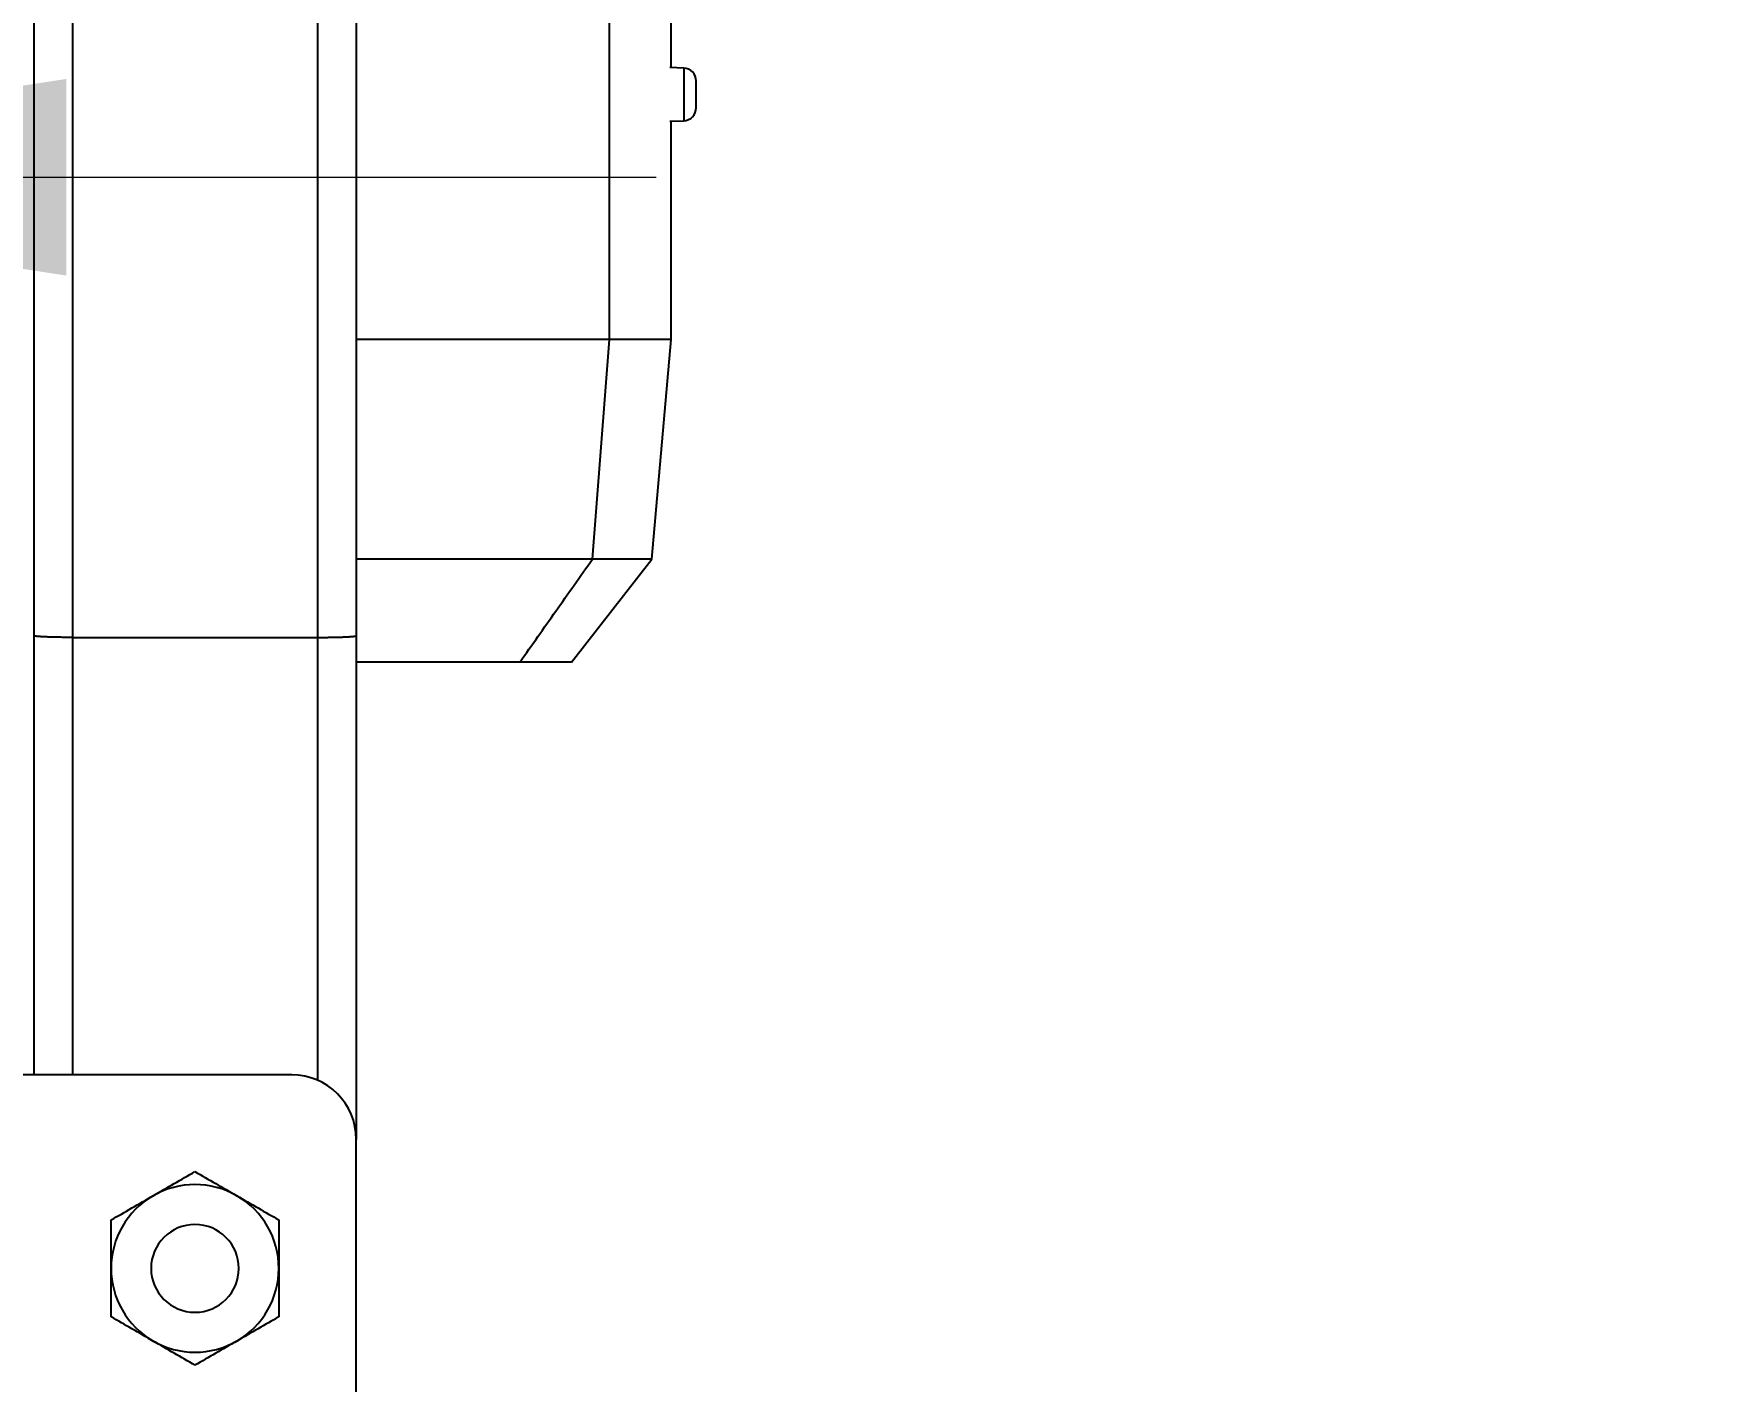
# Model space of a CAD drawing. Header units: millimetres. Extents: x 2 to 418, y 2 to 295.
# Drawn here: x 256.23 to 264.94, y 257.01 to 263.97 of the extents above; entities that cross this region are included whole.
import ezdxf

# ---------------------------------------------------------------- set-up
doc = ezdxf.new("R2010")
doc.units = ezdxf.units.MM
doc.styles.add('SLDTEXTSTYLE0', font='TXT', dxfattribs={"width": 0.75})
doc.dimstyles.new('SLDDIMSTYLE0', dxfattribs={"dimtxt": 3.175, "dimasz": 3.302, "dimexe": 0, "dimexo": 0.0625, "dimgap": 0.79375, "dimtad": 0, "dimtih": 1, "dimtoh": 1, "dimlfac": 15, "dimrnd": 1e-09, "dimzin": 4, "dimdsep": 46, "dimtxsty": 'SLDTEXTSTYLE0', "dimsah": 1, "dimcen": 0.09, "dimadec": 0, "dimazin": 1, "dimtfac": 1, "dimtmove": 0, "dimatfit": 0, "dimfxl": 0, "dimfrac": 2, "dimtolj": 1, "dimtzin": 12, "dimarcsym": 0})
doc.dimstyles.new('SLDDIMSTYLE1', dxfattribs={"dimtxt": 3.175, "dimasz": 3.302, "dimexe": 0, "dimexo": 0.0625, "dimgap": 0.79375, "dimtad": 0, "dimtih": 1, "dimtoh": 1, "dimlfac": 15, "dimrnd": 1e-09, "dimzin": 4, "dimdsep": 46, "dimtxsty": 'SLDTEXTSTYLE0', "dimsah": 1, "dimcen": 0.09, "dimadec": 0, "dimazin": 1, "dimtfac": 1, "dimtofl": 0, "dimtmove": 0, "dimatfit": 3, "dimfxl": 0, "dimfrac": 2, "dimtolj": 1, "dimtzin": 12, "dimarcsym": 0})

# ---------------------------------------------------------------- blocks, each defined once
blk = doc.blocks.new('_D_21')
at = {"color": 7, "linetype": 'Continuous', "lineweight": 0}
for p, q in [((249.7638, 255.5273), (249.7638, 266.404)), ((253.0972, 255.5273), (253.0972, 266.404)), ((249.7638, 263.229), (239.3048, 263.229)), ((253.0972, 263.229), (259.4472, 263.229))]:
    blk.add_line(p, q, dxfattribs=at)
at = {"color": 7, "linetype": 'Continuous', "lineweight": 18}
for points in [[(249.7638, 263.229), (246.4618, 263.737), (246.4618, 262.721)], [(253.0972, 263.229), (256.3992, 262.721), (256.3992, 263.737)]]:
    blk.add_solid(points, dxfattribs=at)
at = {"color": 7, "linetype": 'Continuous', "lineweight": 18, "insert": (228.7479, 264.8017), "char_height": 3.175, "attachment_point": 1, "style": 'SLDTEXTSTYLE0'}
blk.add_mtext('50.00', dxfattribs=at)
blk = doc.blocks.new('_D_23')
at = {"color": 7, "linetype": 'Continuous', "lineweight": 0}
for p, q in [((249.7638, 234.9342), (257.8972, 234.9342)), ((257.8972, 234.9342), (267.6294, 234.9342))]:
    blk.add_line(p, q, dxfattribs=at)
at = {"color": 7, "linetype": 'Continuous', "lineweight": 18}
for points in [[(249.7638, 234.9342), (253.0658, 234.4262), (253.0658, 235.4422)], [(257.8972, 234.9342), (254.5952, 235.4422), (254.5952, 234.4262)]]:
    blk.add_solid(points, dxfattribs=at)
at = {"color": 7, "linetype": 'Continuous', "lineweight": 18, "insert": (267.6294, 236.5068), "char_height": 3.175, "attachment_point": 1, "style": 'SLDTEXTSTYLE0'}
blk.add_mtext('122.00', dxfattribs=at)

msp = doc.modelspace()

# ---------------------------------------------------------------- linework, layer by layer
at = {"color": 7, "linetype": 'Continuous', "lineweight": 25}
for p, q in [((256.23051, 274.12948), (256.23051, 260.85994)), ((256.43051, 274.11205), (256.43051, 260.85121)), ((257.69718, 274.11205), (257.69718, 260.85121)), ((257.89718, 274.12948), (257.89718, 260.85994)), ((259.20643, 262.39064), (259.20643, 264.12398)), ((259.52384, 263.79632), (259.52384, 264.12398)), ((259.59008, 263.79343), (259.51757, 263.79659)), ((259.5176, 263.51803), (259.59008, 263.52119)), ((259.52384, 262.39064), (259.52384, 263.5183)), ((259.20643, 262.39064), (257.89718, 262.39064)), ((259.11716, 261.25528), (259.20643, 262.39064)), ((259.52384, 262.39064), (259.20643, 262.39064)), ((259.42451, 261.25528), (259.52384, 262.39064)), ((259.11716, 261.25528), (257.89718, 261.25528)), ((259.00941, 260.72398), (259.42451, 261.25528)), ((259.42451, 261.25528), (259.11716, 261.25528)), ((256.23051, 260.85994), (256.23051, 258.59064)), ((256.43051, 260.85121), (257.69718, 260.85121)), ((257.89718, 260.85994), (257.89718, 258.25731)), ((258.74321, 260.72398), (257.89718, 260.72398)), ((259.00941, 260.72398), (258.74321, 260.72398)), ((257.56384, 258.59064), (251.23051, 258.59064)), ((257.89718, 256.92398), (257.89718, 258.25731))]:
    msp.add_line(p, q, dxfattribs=at)
at = {"color": 8, "linetype": 'Continuous', "lineweight": 25}
for p, q in [((256.43051, 260.85121), (256.43051, 258.59064)), ((257.69718, 260.85121), (257.69718, 258.55981))]:
    msp.add_line(p, q, dxfattribs=at)
at = {"color": 7, "linetype": 'Continuous', "lineweight": 25}
for centre, radius, start, end in [((257.56384, 258.25731), 0.33333, 0, 90), ((257.06384, 257.59064), 0.43333, 60, 120), ((257.06384, 257.59064), 0.43333, 120, 180), ((257.06384, 257.59064), 0.43333, 0, 60), ((257.06384, 257.59064), 0.22667, 90, 270), ((257.06384, 257.59064), 0.22667, 270, 90), ((257.06384, 257.59064), 0.43333, 180, 240), ((257.06384, 257.59064), 0.43333, 300, 0), ((257.06384, 257.59064), 0.43333, 240, 300)]:
    msp.add_arc(centre, radius, start, end, dxfattribs=at)
for points, knots in [([(259.59008, 263.79343), (259.59008, 263.79343), (259.59008, 263.78988), (259.59008, 263.77625), (259.59008, 263.76616), (259.59008, 263.74096), (259.59008, 263.72586), (259.59008, 263.69294), (259.59008, 263.67513), (259.59008, 263.63949), (259.59008, 263.62168), (259.59008, 263.58876), (259.59008, 263.57366), (259.59008, 263.54846), (259.59008, 263.53837), (259.59008, 263.52474), (259.59008, 263.52119), (259.59008, 263.52119)], [0, 0, 0, 0, 0.125, 0.125, 0.25, 0.25, 0.375, 0.375, 0.5, 0.5, 0.625, 0.625, 0.75, 0.75, 0.875, 0.875, 1, 1, 1, 1]), ([(259.65384, 263.72682), (259.65384, 263.74379), (259.64707, 263.76067), (259.6236, 263.78518), (259.60704, 263.79269), (259.59008, 263.79343)], [0, 0, 0, 0, 0.5, 0.5, 1, 1, 1, 1]), ([(259.65384, 263.5878), (259.65384, 263.5878), (259.65384, 263.58961), (259.65384, 263.59657), (259.65384, 263.60172), (259.65384, 263.61459), (259.65384, 263.6223), (259.65384, 263.63911), (259.65384, 263.64821), (259.65384, 263.66641), (259.65384, 263.67551), (259.65384, 263.69232), (259.65384, 263.70003), (259.65384, 263.7129), (259.65384, 263.71805), (259.65384, 263.72501), (259.65384, 263.72682), (259.65384, 263.72682)], [0, 0, 0, 0, 0.125, 0.125, 0.25, 0.25, 0.375, 0.375, 0.5, 0.5, 0.625, 0.625, 0.75, 0.75, 0.875, 0.875, 1, 1, 1, 1]), ([(259.59008, 263.52119), (259.60704, 263.52193), (259.6236, 263.52944), (259.64707, 263.55395), (259.65384, 263.57083), (259.65384, 263.5878)], [0, 0, 0, 0, 0.5, 0.5, 1, 1, 1, 1]), ([(258.74321, 260.72398), (258.80506, 260.81173), (258.92986, 260.98878), (259.05436, 261.16593), (259.11716, 261.25528)], [0, 0, 0, 0, 0.49565752, 1, 1, 1, 1]), ([(256.43051, 260.85121), (256.42669, 260.85121), (256.41903, 260.85122), (256.40751, 260.85127), (256.39597, 260.85134), (256.38445, 260.85145), (256.37299, 260.85158), (256.36164, 260.85175), (256.35044, 260.85195), (256.33944, 260.85217), (256.32868, 260.85243), (256.31823, 260.85272), (256.30812, 260.85303), (256.29841, 260.85338), (256.28921, 260.85375), (256.28029, 260.85417), (256.27152, 260.85465), (256.26281, 260.85519), (256.25446, 260.85581), (256.24677, 260.8565), (256.24009, 260.85726), (256.23483, 260.85809), (256.23122, 260.85898), (256.23075, 260.85962), (256.23051, 260.85994)], [0, 0, 0, 0, 0.0364314, 0.0731883, 0.1102708, 0.1476793, 0.1854139, 0.2234749, 0.2618624, 0.3005768, 0.3396182, 0.3789868, 0.4186828, 0.4587064, 0.4990577, 0.5390198, 0.5829071, 0.6307196, 0.6824568, 0.7381185, 0.7977042, 0.8612134, 0.9286455, 1, 1, 1, 1]), ([(257.69718, 260.85121), (257.70099, 260.85121), (257.70866, 260.85121), (257.72017, 260.85126), (257.73171, 260.85133), (257.74323, 260.85143), (257.75469, 260.85156), (257.76604, 260.85172), (257.77725, 260.85192), (257.78825, 260.85215), (257.799, 260.85241), (257.80946, 260.8527), (257.81956, 260.85302), (257.82927, 260.85337), (257.83847, 260.85375), (257.84739, 260.85416), (257.85617, 260.85461), (257.86487, 260.85514), (257.87322, 260.85574), (257.88091, 260.85642), (257.8876, 260.85719), (257.89285, 260.85805), (257.89647, 260.85898), (257.89693, 260.85961), (257.89718, 260.85994)], [0, 0, 0, 0, 0.0364314, 0.0731883, 0.1102708, 0.1476793, 0.1854139, 0.2234749, 0.2618625, 0.3005768, 0.3396182, 0.3789868, 0.4186828, 0.4587064, 0.4990577, 0.5390198, 0.5829071, 0.6307196, 0.6824569, 0.7381185, 0.7977042, 0.8612134, 0.9286455, 1, 1, 1, 1])]:
    msp.add_open_spline(points, degree=3, knots=knots, dxfattribs=at)
for points in [[(256.84718, 257.96592), (256.92113, 258.00862), (256.99305, 258.05014), (257.06384, 258.09101)], [(257.06384, 258.09101), (257.13463, 258.05014), (257.20656, 258.00862), (257.28051, 257.96592)], [(256.63051, 257.84083), (256.7013, 257.8817), (256.77322, 257.92323), (256.84718, 257.96592)], [(257.28051, 257.96592), (257.35446, 257.92323), (257.42639, 257.8817), (257.49718, 257.84083)], [(256.63051, 257.59064), (256.63051, 257.67603), (256.63051, 257.75909), (256.63051, 257.84083)], [(257.49718, 257.84083), (257.49718, 257.75909), (257.49718, 257.67603), (257.49718, 257.59064)], [(256.63051, 257.34046), (256.63051, 257.4222), (256.63051, 257.50525), (256.63051, 257.59064)], [(257.49718, 257.59064), (257.49718, 257.50525), (257.49718, 257.4222), (257.49718, 257.34046)], [(256.84718, 257.21537), (256.77322, 257.25806), (256.7013, 257.29959), (256.63051, 257.34046)], [(257.49718, 257.34046), (257.42639, 257.29959), (257.35446, 257.25806), (257.28051, 257.21537)], [(257.06384, 257.09027), (256.99305, 257.13114), (256.92113, 257.17267), (256.84718, 257.21537)], [(257.28051, 257.21537), (257.20656, 257.17267), (257.13463, 257.13114), (257.06384, 257.09027)]]:
    msp.add_open_spline(points, degree=3, dxfattribs=at)

# ---------------------------------------------------------------- dimensions: what is measured, and where the dimension line sits
at = {"color": 7, "linetype": 'Continuous', "lineweight": 18}
for base, p1, p2, dimstyle, picture, middle in [((257.89718, 234.93418), (249.76384, 273.92398), (257.89718, 274.12948), 'SLDDIMSTYLE1', '_D_23', (274.08077, 234.93418)), ((253.09718, 263.22902), (249.76384, 254.25731), (253.09718, 254.25731), 'SLDDIMSTYLE0', '_D_21', (234.02637, 263.22902))]:
    dim = msp.add_linear_dim(base=base, p1=p1, p2=p2, dimstyle=dimstyle, dxfattribs=at)
    dim.commit()
    dim.dimension.update_dxf_attribs({"geometry": picture, "text_midpoint": middle, "dimtype": 160})

doc.saveas('drawing.dxf')
